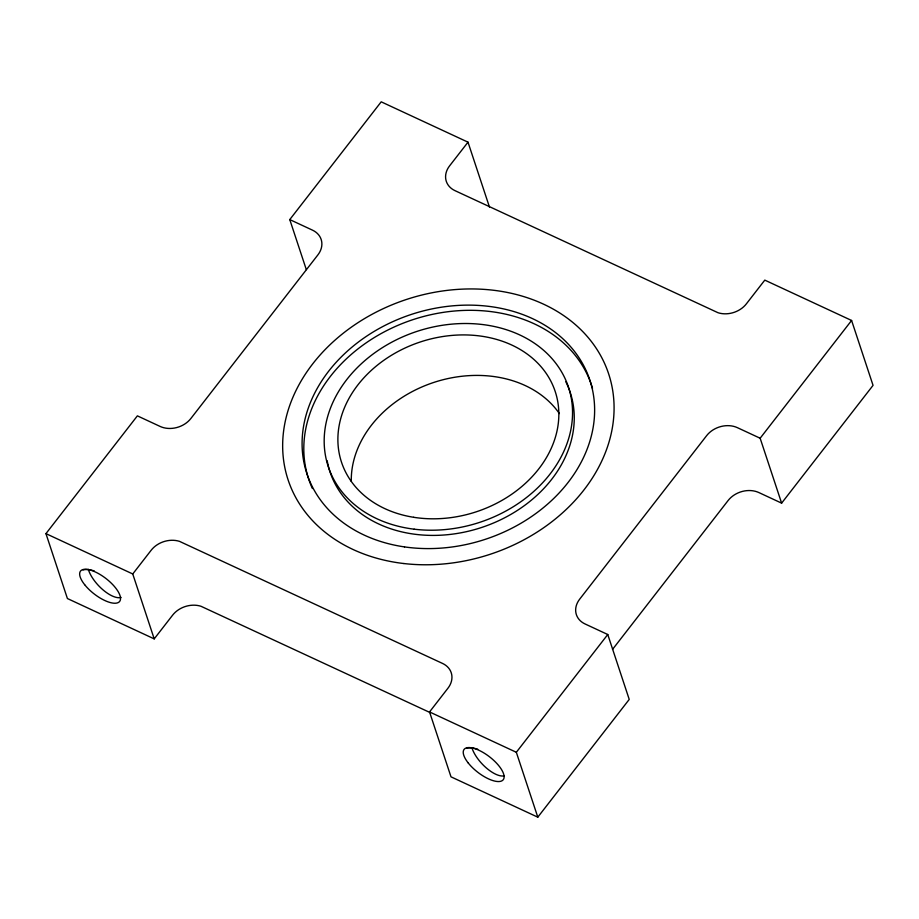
<?xml version="1.0" encoding="UTF-8"?>
<svg xmlns="http://www.w3.org/2000/svg" width="919" height="919" viewBox="0 0 919 919"><rect width="100%" height="100%" fill="white"/><g stroke="black" fill="none" stroke-linecap="round" stroke-linejoin="round"><path stroke-width="1.38" d="M430.322 712.684L200.939 606.253A22.504 17.886 -18.3 0 0 172.623 615.156L154.208 638.877L67.409 598.533L45.95 533.629L137.379 415.859L160.101 426.427A22.504 17.886 -18.3 0 0 190.888 418.478L317.882 254.908A22.504 17.886 -18.3 0 0 312.494 230.152L289.772 219.584L381.201 101.825L468.001 142.169L489.459 207.062M154.208 638.877L132.75 573.973L151.164 550.251A22.504 17.886 -18.3 0 1 179.469 541.348L442.567 663.449A22.504 17.886 -18.3 0 1 447.944 688.216L429.541 711.938L450.999 776.831L537.799 817.175L629.228 699.416L607.769 634.512L585.047 623.955A22.504 17.886 -18.3 0 1 579.659 599.188L706.654 435.629A22.504 17.886 -18.3 0 1 737.429 427.68L760.151 438.237L781.621 503.141L873.05 385.371L851.591 320.467L764.792 280.123L746.377 303.844A22.504 17.886 -18.3 0 1 718.061 312.747L454.974 190.647A22.504 17.886 -18.3 0 1 449.586 165.88L468.001 142.169M537.799 817.175L516.329 752.282L607.769 634.512M760.151 438.237L851.591 320.467M612.514 649.423L728.112 500.522A22.504 17.886 -18.3 0 1 758.899 492.573L781.621 503.141M45.95 533.629L132.75 573.973M429.541 711.938L516.329 752.282M289.772 219.584L306.314 269.612M351.288 481.384A112.543 89.407 -18.3 0 1 434.296 382.27A112.543 89.407 -18.3 0 1 559.407 413.607M312.414 488.529A149.016 118.379 -18.3 0 1 408.633 321.133A149.016 118.379 -18.3 0 1 592.514 388.346M565.84 381.799A126.5 100.493 -18.3 0 1 481.671 527.46A126.5 100.493 -18.3 0 1 327.187 460.775M121.09 597.407A24.48 10.316 46.6 0 1 102.859 589.745A24.48 10.316 46.6 0 1 88.304 569.286M83.055 569.964A24.48 8.673 29.3 0 1 94.163 570.883M503.98 775.889A24.48 10.316 46.6 0 1 485.875 767.56A24.48 10.316 46.6 0 1 471.884 747.584M466.645 748.273A24.48 8.673 29.3 0 1 477.742 749.192M403.912 563.542A168.82 134.117 -18.3 0 0 608.849 374.481A168.82 134.117 -18.3 0 0 332.333 342.557A168.82 134.117 -18.3 0 0 403.912 563.542M84.64 584.668A24.756 9.707 37.8 0 0 119.401 601.704A24.756 9.707 37.8 0 0 96.196 572.376A24.756 9.707 37.8 0 0 84.64 584.668M468.231 762.977A24.756 9.707 37.8 0 0 502.992 780.013A24.756 9.707 37.8 0 0 479.775 750.674A24.756 9.707 37.8 0 0 468.231 762.977M404.521 546.908A149.016 118.379 -18.3 0 0 591.135 384.349A149.016 118.379 -18.3 0 0 349.427 349.323A149.016 118.379 -18.3 0 0 404.521 546.908M413.665 517.294A112.543 89.407 -18.3 0 0 556.546 396.055A112.543 89.407 -18.3 0 0 374.883 367.232A112.543 89.407 -18.3 0 0 413.665 517.294M414.17 529.183A126.5 100.493 -18.3 0 0 568.85 388.312A126.5 100.493 -18.3 0 0 362.075 363.085A126.5 100.493 -18.3 0 0 414.17 529.183"/></g></svg>
